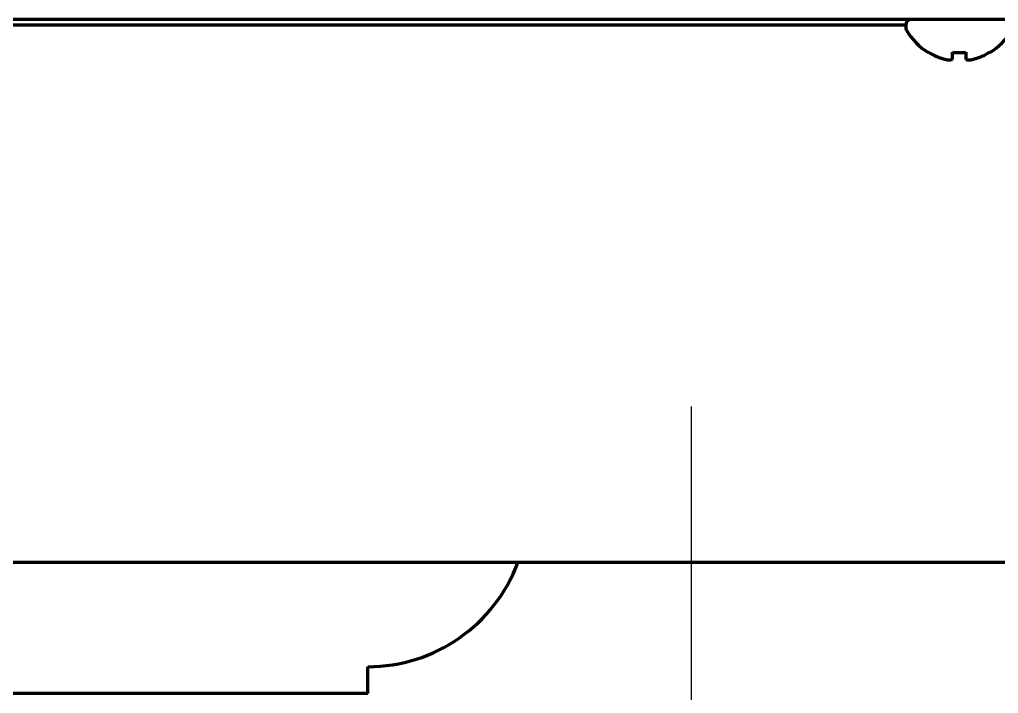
# Model space of a CAD drawing. Header units: inches. Extents: x -2983 to 7024, y 422 to 5529.
# Drawn here: x 2955.3 to 3028.7, y 2221.4 to 2271.9 of the extents above; entities that cross this region are included whole.
import ezdxf

# ---------------------------------------------------------------- set-up
doc = ezdxf.new("R2010")
doc.units = ezdxf.units.IN

# ---------------------------------------------------------------- blocks, each defined once
blk = doc.blocks.new('A$C773D0E90')
at = {"color": 4}
blk.add_line((0, 50), (0, -50), dxfattribs=at)

msp = doc.modelspace()

# ---------------------------------------------------------------- linework, layer by layer
at = {"linetype": 'Continuous', "lineweight": 70}
for p, q in [((3538.184, 2271.892), (2803.384, 2271.892)), ((2882.884, 2271.492), (3021.781, 2271.492)), ((3021.784, 2271.492), (3021.784, 2271.292)), ((3023.484, 2269.414), (3023.484, 2269.447)), ((3028.084, 2269.447), (3028.084, 2269.414)), ((3127.784, 2231.192), (2877.784, 2231.192)), ((2981.454, 2221.392), (2981.454, 2223.392)), ((2981.454, 2221.392), (2906.115, 2221.392))]:
    msp.add_line(p, q, dxfattribs=at)
for centre, radius, start, end in [((3022.184, 2271.492), 0.4, 90, 180), ((3022.184, 2271.292), 0.4, 180, 210.30118), ((3025.983, 2273.512), 4.8, 210.30118, 238.62729), ((3025.585, 2273.512), 4.8, 301.37271, 329.69882), ((2981.454, 2235.392), 12, 270, 339.51233)]:
    msp.add_arc(centre, radius, start, end, dxfattribs=at)
for points in [[(3023.484, 2269.447), (3023.687, 2269.323), (3023.897, 2269.215), (3024.222, 2269.077), (3024.332, 2269.035), (3024.555, 2268.959), (3024.669, 2268.926), (3024.784, 2268.896)], [(3026.284, 2269.447), (3026.284, 2269.323), (3026.284, 2269.215), (3026.284, 2269.077), (3026.284, 2269.035), (3026.284, 2268.959), (3026.284, 2268.926), (3026.284, 2268.896)]]:
    msp.add_open_spline(points, degree=3, knots=[0, 0, 0, 0, 0.5, 0.5, 0.75, 0.75, 1, 1, 1, 1], dxfattribs=at)
for points in [[(3024.784, 2268.896), (3024.808, 2268.893), (3024.855, 2268.888), (3024.927, 2268.883), (3024.998, 2268.88), (3025.07, 2268.88), (3025.141, 2268.883), (3025.212, 2268.888), (3025.26, 2268.893), (3025.284, 2268.896)], [(3025.284, 2268.896), (3025.284, 2268.91), (3025.284, 2268.94), (3025.284, 2268.991), (3025.284, 2269.047), (3025.284, 2269.108), (3025.284, 2269.174), (3025.284, 2269.249), (3025.284, 2269.336), (3025.284, 2269.408), (3025.284, 2269.447)], [(3025.284, 2269.447), (3025.451, 2269.425), (3025.784, 2269.403), (3026.117, 2269.425), (3026.284, 2269.447)], [(3026.284, 2268.896), (3026.31, 2268.893), (3026.361, 2268.887), (3026.435, 2268.882), (3026.507, 2268.88), (3026.577, 2268.88), (3026.646, 2268.883), (3026.715, 2268.888), (3026.761, 2268.893), (3026.784, 2268.896)], [(3026.784, 2268.896), (3026.838, 2268.91), (3026.946, 2268.94), (3027.108, 2268.991), (3027.267, 2269.047), (3027.422, 2269.108), (3027.574, 2269.174), (3027.731, 2269.249), (3027.897, 2269.336), (3028.02, 2269.408), (3028.084, 2269.447)]]:
    msp.add_open_spline(points, degree=3, dxfattribs=at)

# ---------------------------------------------------------------- block references
msp.add_blockref('A$C773D0E90', (3005.684, 2192.892))

doc.saveas('drawing.dxf')
